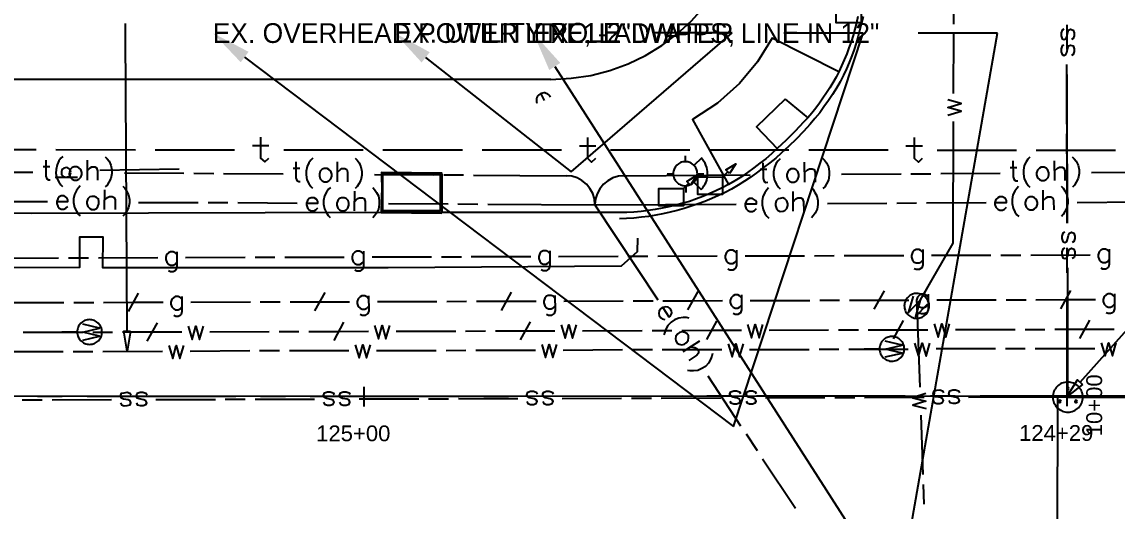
# Model space of a CAD drawing. Header units: feet. Extents: x 0 to 650, y -1 to 437.
# Drawn here: x 227.5 to 337.9, y 303 to 352.3 of the extents above; entities that cross this region are included whole.
import ezdxf
from ezdxf import colors
from ezdxf.entities.mleader import LeaderData, LeaderLine
from ezdxf.math import Vec2, Vec3

# ---------------------------------------------------------------- set-up
doc = ezdxf.new("R2010")
doc.units = ezdxf.units.FT
for name, color, linetype in [('AGUA', 5, 'CONTINUOUS'), ('AGUA_ABANDONADO', 8, 'CONTINUOUS'), ('ALCANTARILLADO', 3, 'CONTINUOUS'), ('ANOTACION', 8, 'CONTINUOUS'), ('DIGITALIZADO', 7, 'CONTINUOUS'), ('EJE_VIA', 7, 'CONTINUOUS'), ('ELECTRICO', 1, 'CONTINUOUS'), ('ELECTRICO_AEREO', 1, 'CONTINUOUS'), ('ELECTRICO_AEREO_ABANDONADO', 8, 'CONTINUOUS'), ('ESTRUCTURAS', 7, 'CONTINUOUS'), ('GAS', 2, 'CONTINUOUS'), ('GAS_ABANDONADO', 8, 'CONTINUOUS'), ('METRO_RW', 140, 'CONTINUOUS'), ('TELECOM', 30, 'CONTINUOUS'), ('TELECOM_AEREO', 30, 'CONTINUOUS'), ('TOPO', 8, 'CONTINUOUS')]:
    doc.layers.add(name, color=color, linetype=linetype)
doc.styles.add('CAD_TEXT', font='Arial')

msp = doc.modelspace()

# ---------------------------------------------------------------- linework, layer by layer
at = {"layer": 'AGUA'}
for p, q in [((321.43, 352.1), (321.43, 354.1)), ((321.4, 345.1), (321.43, 351.1)), ((321.37, 330), (321.4, 342.3)), ((235.63, 319.1), (241.63, 319.13)), ((244.43, 319.13), (250.43, 319.17)), ((251.43, 319.17), (253.43, 319.17)), ((254.43, 319.17), (260.43, 319.17)), ((263.23, 319.2), (269.23, 319.2)), ((270.23, 319.2), (272.23, 319.23)), ((273.23, 319.23), (279.23, 319.23)), ((282.03, 319.23), (288.03, 319.27)), ((289.03, 319.27), (291.03, 319.27)), ((292.03, 319.27), (298.03, 319.3)), ((300.83, 319.3), (306.83, 319.3)), ((307.83, 319.33), (309.83, 319.33)), ((310.83, 319.33), (316.83, 319.33)), ((313.93, 319.33), (312.37, 319.33)), ((326.63, 319.37), (328.63, 319.37)), ((329.63, 319.37), (335.63, 319.4)), ((225.63, 319.1), (231.63, 319.1)), ((232.63, 319.1), (234.63, 319.1))]:
    msp.add_line(p, q, dxfattribs=at)
for points in [[(242.27, 319.7), (242.67, 318.37), (243.03, 319.7), (243.4, 318.37), (243.8, 319.7)], [(261.07, 319.77), (261.47, 318.43), (261.83, 319.77), (262.2, 318.43), (262.6, 319.77)], [(279.87, 319.8), (280.27, 318.47), (280.63, 319.8), (281, 318.47), (281.4, 319.8)], [(298.67, 319.87), (299.07, 318.53), (299.43, 319.87), (299.83, 318.53), (300.2, 319.87)]]:
    msp.add_lwpolyline(points, dxfattribs=at)
at = {"layer": 'AGUA_ABANDONADO'}
for p, q in [((317.7, 323.67), (321.37, 330)), ((318.33, 324.73), (319.1, 326.1)), ((317.7, 323.67), (318, 315.47)), ((241.1, 321.97), (240.07, 320.13)), ((259.9, 322.03), (258.9, 320.2)), ((278.7, 322.07), (277.7, 320.27)), ((297.5, 322.13), (296.5, 320.3)), ((316.3, 322.2), (315.3, 320.37)), ((331.6, 321.33), (334.6, 321.33)), ((335.1, 322.23), (334.1, 320.4)), ((334.6, 321.33), (337.6, 321.33)), ((227.6, 321.03), (233.6, 321.03)), ((233.07, 321.03), (231.5, 321.03)), ((234.6, 321.03), (236.6, 321.03)), ((237.6, 321.07), (240.6, 321.07)), ((240.6, 321.07), (243.6, 321.07)), ((246.4, 321.07), (252.4, 321.1)), ((253.4, 321.1), (255.4, 321.1)), ((256.4, 321.1), (259.4, 321.1)), ((259.4, 321.1), (262.4, 321.13)), ((265.2, 321.13), (271.2, 321.13)), ((272.2, 321.13), (274.2, 321.17)), ((275.2, 321.17), (278.2, 321.17)), ((278.2, 321.17), (281.2, 321.17)), ((284, 321.17), (290, 321.2)), ((291, 321.2), (293, 321.2)), ((294, 321.2), (297, 321.23)), ((297, 321.23), (300, 321.23)), ((302.8, 321.23), (308.8, 321.27)), ((309.8, 321.27), (311.8, 321.27)), ((312.8, 321.27), (315.8, 321.27)), ((315.8, 321.27), (318.8, 321.27)), ((321.6, 321.3), (327.6, 321.3)), ((328.6, 321.3), (330.6, 321.3)), ((319.63, 319.37), (325.63, 319.37)), ((318.1, 312.67), (318.3, 306.67)), ((318.33, 305.67), (318.4, 303.67))]:
    msp.add_line(p, q, dxfattribs=at)
for points in [[(320.83, 342.93), (322.17, 343.33), (320.83, 343.7), (322.17, 344.1), (320.83, 344.47)], [(318.77, 323.06), (318.83, 323.17), (318.87, 323.29), (318.9, 323.41), (318.92, 323.53), (318.93, 323.65), (318.93, 323.77), (318.92, 323.89), (318.89, 324.01), (318.85, 324.12), (318.81, 324.23), (318.75, 324.34), (318.68, 324.44), (318.51, 324.62), (318.31, 324.77), (318.19, 324.83), (318.08, 324.87), (317.96, 324.9), (317.84, 324.92), (317.71, 324.93), (317.59, 324.93), (317.47, 324.92), (317.36, 324.89), (317.24, 324.85), (317.13, 324.81), (317.03, 324.75), (316.93, 324.68), (316.75, 324.51), (316.6, 324.31), (316.54, 324.19), (316.5, 324.08), (316.46, 323.96), (316.44, 323.84), (316.43, 323.71), (316.44, 323.59), (316.45, 323.47), (316.48, 323.36), (316.51, 323.24), (316.56, 323.13), (316.62, 323.03), (316.69, 322.93), (316.85, 322.75), (317.06, 322.6), (317.17, 322.54), (317.29, 322.5), (317.41, 322.46), (317.53, 322.44), (317.65, 322.43), (317.77, 322.44), (317.89, 322.45), (318.01, 322.48), (318.12, 322.51), (318.23, 322.56), (318.34, 322.62), (318.44, 322.69), (318.62, 322.85), (318.77, 323.06)], [(317.33, 324.67), (316.83, 323), (318.03, 324.27), (317.57, 322.6), (318.77, 323.87)], [(234.28, 322.3), (234.15, 322.29), (234.03, 322.27), (233.91, 322.24), (233.79, 322.2), (233.68, 322.15), (233.58, 322.08), (233.4, 321.93), (233.24, 321.75), (233.18, 321.64), (233.13, 321.53), (233.09, 321.42), (233.06, 321.3), (233.04, 321.17), (233.03, 321.05), (233.04, 320.92), (233.06, 320.79), (233.09, 320.67), (233.13, 320.56), (233.19, 320.45), (233.25, 320.35), (233.4, 320.16), (233.59, 320.01), (233.69, 319.95), (233.8, 319.9), (233.92, 319.86), (234.03, 319.82), (234.16, 319.81), (234.29, 319.8), (234.41, 319.81), (234.54, 319.83), (234.66, 319.86), (234.77, 319.9), (234.88, 319.95), (234.99, 320.02), (235.17, 320.17), (235.32, 320.35), (235.38, 320.46), (235.44, 320.57), (235.48, 320.68), (235.51, 320.8), (235.53, 320.93), (235.53, 321.05), (235.53, 321.18), (235.51, 321.31), (235.48, 321.43), (235.43, 321.54), (235.38, 321.65), (235.32, 321.75), (235.16, 321.94), (234.98, 322.09), (234.88, 322.15), (234.77, 322.2), (234.65, 322.24), (234.53, 322.28), (234.41, 322.29), (234.28, 322.3)], [(233.6, 320.23), (235.3, 320.63), (233.6, 321.03), (235.3, 321.43), (233.6, 321.83)], [(244.23, 321.63), (244.63, 320.3), (245, 321.63), (245.37, 320.3), (245.77, 321.63)], [(263.03, 321.7), (263.43, 320.37), (263.8, 321.7), (264.17, 320.37), (264.57, 321.7)], [(281.83, 321.77), (282.23, 320.43), (282.6, 321.77), (282.97, 320.43), (283.37, 321.77)], [(300.63, 321.8), (301.03, 320.47), (301.4, 321.8), (301.8, 320.47), (302.17, 321.8)], [(319.43, 321.87), (319.83, 320.53), (320.2, 321.87), (320.6, 320.53), (320.97, 321.87)], [(315.18, 320.6), (315.05, 320.59), (314.93, 320.57), (314.81, 320.54), (314.69, 320.5), (314.58, 320.45), (314.48, 320.38), (314.3, 320.23), (314.14, 320.05), (314.08, 319.94), (314.03, 319.83), (313.99, 319.72), (313.96, 319.6), (313.94, 319.47), (313.93, 319.35), (313.94, 319.22), (313.96, 319.09), (313.99, 318.97), (314.03, 318.86), (314.09, 318.75), (314.15, 318.65), (314.3, 318.46), (314.49, 318.31), (314.59, 318.25), (314.7, 318.2), (314.82, 318.16), (314.93, 318.12), (315.06, 318.11), (315.19, 318.1), (315.31, 318.11), (315.44, 318.13), (315.56, 318.16), (315.67, 318.2), (315.78, 318.25), (315.89, 318.32), (316.07, 318.47), (316.22, 318.65), (316.28, 318.76), (316.34, 318.87), (316.38, 318.98), (316.41, 319.1), (316.43, 319.23), (316.43, 319.35), (316.43, 319.48), (316.41, 319.61), (316.38, 319.73), (316.33, 319.84), (316.28, 319.95), (316.22, 320.05), (316.06, 320.24), (315.88, 320.39), (315.78, 320.45), (315.67, 320.5), (315.55, 320.54), (315.43, 320.58), (315.31, 320.59), (315.18, 320.6)], [(314.5, 318.53), (316.2, 318.93), (314.5, 319.33), (316.2, 319.73), (314.5, 320.13)], [(317.47, 319.93), (317.87, 318.6), (318.23, 319.93), (318.63, 318.6), (319, 319.93)], [(336.27, 319.97), (336.67, 318.63), (337.03, 319.97), (337.43, 318.63), (337.8, 319.97)], [(318.6, 314.83), (317.27, 314.4), (318.6, 314.07), (317.3, 313.67), (318.63, 313.33)]]:
    msp.add_lwpolyline(points, dxfattribs=at)
at = {"layer": 'ALCANTARILLADO'}
for p, q in [((332.83, 342.03), (332.8, 348.03)), ((332.83, 339.03), (332.83, 341.03)), ((332.87, 332.03), (332.87, 338.03)), ((332.93, 314.47), (332.9, 327.53)), ((229.5, 314.17), (227.5, 314.17)), ((236.5, 314.2), (230.5, 314.17)), ((246.97, 314.2), (240.97, 314.2)), ((249.97, 314.23), (247.97, 314.23)), ((256.97, 314.23), (250.97, 314.23)), ((267.47, 314.27), (261.47, 314.27)), ((270.47, 314.27), (268.47, 314.27)), ((277.47, 314.3), (271.47, 314.3)), ((287.93, 314.33), (281.93, 314.3)), ((290.93, 314.33), (288.93, 314.33)), ((297.93, 314.37), (291.93, 314.33)), ((308.43, 314.4), (302.43, 314.37)), ((311.43, 314.4), (309.43, 314.4)), ((318.43, 314.43), (312.43, 314.4)), ((332.93, 314.47), (322.9, 314.43)), ((332.93, 314.47), (340.63, 314.47))]:
    msp.add_line(p, q, dxfattribs=at)
for points in [[(332.5, 351.6), (332.33, 351.5), (332.23, 351.23), (332.23, 350.93), (332.33, 350.63), (332.5, 350.57), (332.7, 350.63), (332.8, 350.83), (332.9, 351.3), (333, 351.5), (333.17, 351.6), (333.47, 351.5), (333.57, 351.23), (333.57, 350.93), (333.47, 350.67), (333.27, 350.57)], [(332.53, 349.97), (332.33, 349.9), (332.23, 349.6), (332.23, 349.3), (332.33, 349.03), (332.53, 348.93), (332.7, 349.03), (332.8, 349.23), (332.9, 349.7), (333, 349.9), (333.2, 349.97), (333.47, 349.9), (333.57, 349.6), (333.57, 349.33), (333.47, 349.03), (333.3, 348.93)], [(332.6, 331.13), (332.4, 331.03), (332.3, 330.73), (332.3, 330.47), (332.4, 330.17), (332.6, 330.07), (332.8, 330.17), (332.87, 330.37), (332.97, 330.83), (333.07, 331.03), (333.27, 331.13), (333.53, 331.03), (333.63, 330.73), (333.63, 330.47), (333.53, 330.17), (333.37, 330.07)], [(332.6, 329.5), (332.4, 329.4), (332.3, 329.13), (332.3, 328.83), (332.4, 328.53), (332.6, 328.47), (332.8, 328.53), (332.9, 328.73), (332.97, 329.2), (333.07, 329.4), (333.27, 329.5), (333.53, 329.4), (333.63, 329.13), (333.63, 328.83), (333.57, 328.57), (333.37, 328.47)], [(334.43, 314.49), (334.43, 314.64), (334.4, 314.79), (334.36, 314.94), (334.31, 315.08), (334.25, 315.21), (334.17, 315.33), (334.08, 315.45), (333.99, 315.56), (333.88, 315.66), (333.76, 315.74), (333.64, 315.82), (333.5, 315.88), (333.36, 315.93), (333.22, 315.97), (333.07, 315.99), (332.91, 316), (332.76, 315.99), (332.61, 315.97), (332.46, 315.93), (332.32, 315.88), (332.19, 315.81), (332.07, 315.74), (331.95, 315.65), (331.84, 315.55), (331.74, 315.44), (331.66, 315.33), (331.58, 315.2), (331.52, 315.07), (331.47, 314.93), (331.43, 314.78), (331.41, 314.63), (331.4, 314.48), (331.41, 314.32), (331.43, 314.17), (331.47, 314.03), (331.52, 313.89), (331.59, 313.76), (331.66, 313.63), (331.75, 313.52), (331.85, 313.41), (331.96, 313.31), (332.07, 313.22), (332.2, 313.15), (332.33, 313.08), (332.47, 313.03), (332.62, 313), (332.77, 312.97), (332.92, 312.97), (333.08, 312.97), (333.23, 313), (333.37, 313.04), (333.51, 313.09), (333.64, 313.15), (333.77, 313.23), (333.88, 313.32), (333.99, 313.41), (334.09, 313.52), (334.18, 313.64), (334.25, 313.76), (334.32, 313.9), (334.37, 314.04), (334.4, 314.18), (334.43, 314.33), (334.43, 314.49)], [(237.4, 313.9), (237.5, 313.7), (237.77, 313.6), (238.07, 313.63), (238.37, 313.7), (238.43, 313.9), (238.37, 314.1), (238.17, 314.2), (237.7, 314.27), (237.5, 314.37), (237.4, 314.57), (237.5, 314.87), (237.77, 314.93), (238.07, 314.97), (238.33, 314.87), (238.43, 314.67)], [(239.03, 313.9), (239.1, 313.7), (239.4, 313.63), (239.7, 313.63), (239.97, 313.73), (240.07, 313.9), (239.97, 314.1), (239.77, 314.2), (239.3, 314.3), (239.1, 314.37), (239.03, 314.57), (239.1, 314.87), (239.4, 314.97), (239.67, 314.97), (239.97, 314.87), (240.07, 314.67)], [(257.87, 313.97), (257.97, 313.77), (258.27, 313.67), (258.53, 313.67), (258.83, 313.77), (258.93, 313.97), (258.83, 314.17), (258.63, 314.23), (258.17, 314.33), (257.97, 314.43), (257.87, 314.63), (257.97, 314.9), (258.27, 315), (258.53, 315), (258.83, 314.9), (258.93, 314.73)], [(259.5, 313.97), (259.6, 313.77), (259.87, 313.67), (260.17, 313.67), (260.47, 313.77), (260.53, 313.97), (260.47, 314.17), (260.27, 314.27), (259.8, 314.33), (259.6, 314.43), (259.5, 314.63), (259.6, 314.9), (259.87, 315), (260.17, 315), (260.47, 314.93), (260.53, 314.73)], [(278.37, 314.03), (278.47, 313.83), (278.73, 313.73), (279.03, 313.73), (279.3, 313.83), (279.4, 314.03), (279.3, 314.2), (279.13, 314.3), (278.63, 314.4), (278.47, 314.5), (278.37, 314.7), (278.47, 314.97), (278.73, 315.07), (279.03, 315.07), (279.3, 314.97), (279.4, 314.77)], [(279.97, 314.03), (280.07, 313.83), (280.37, 313.73), (280.63, 313.73), (280.93, 313.83), (281.03, 314.03), (280.93, 314.2), (280.73, 314.3), (280.27, 314.4), (280.07, 314.5), (279.97, 314.7), (279.97, 314.8), (280.07, 314.97), (280.37, 315.07), (280.63, 315.07), (280.93, 314.97), (281.03, 314.8)], [(298.83, 314.07), (298.93, 313.9), (299.23, 313.8), (299.5, 313.8), (299.8, 313.9), (299.9, 314.07), (299.8, 314.27), (299.6, 314.37), (299.13, 314.47), (298.93, 314.57), (298.83, 314.73), (298.83, 314.83), (298.93, 315.03), (299.23, 315.13), (299.5, 315.13), (299.8, 315.03), (299.9, 314.83)], [(300.47, 314.07), (300.57, 313.9), (300.83, 313.8), (301.13, 313.8), (301.4, 313.9), (301.5, 314.07), (301.4, 314.27), (301.23, 314.37), (300.73, 314.47), (300.57, 314.57), (300.47, 314.73), (300.47, 314.83), (300.57, 315.03), (300.83, 315.13), (301.13, 315.13), (301.4, 315.03), (301.5, 314.83)], [(319.33, 314.13), (319.43, 313.93), (319.7, 313.83), (320, 313.83), (320.27, 313.93), (320.37, 314.13), (320.27, 314.33), (320.1, 314.43), (319.6, 314.5), (319.43, 314.6), (319.33, 314.8), (319.43, 315.1), (319.7, 315.17), (320, 315.2), (320.27, 315.1), (320.37, 314.9)], [(320.93, 314.13), (321.03, 313.93), (321.33, 313.87), (321.6, 313.87), (321.9, 313.97), (322, 314.13), (321.9, 314.33), (321.7, 314.43), (321.23, 314.53), (321.03, 314.6), (320.93, 314.8), (321.03, 315.1), (321.33, 315.2), (321.6, 315.2), (321.9, 315.1), (322, 314.9)], [(333.03, 315.35), (332.97, 315.45), (332.87, 315.46), (332.8, 315.35), (332.86, 315.25), (332.96, 315.24), (333.03, 315.35)], [(332.23, 314.05), (332.17, 314.15), (332.07, 314.16), (332, 314.05), (332.06, 313.95), (332.16, 313.94), (332.23, 314.05)], [(333.87, 314.05), (333.81, 314.15), (333.7, 314.16), (333.63, 314.05), (333.69, 313.95), (333.8, 313.94), (333.87, 314.05)]]:
    msp.add_lwpolyline(points, dxfattribs=at)
at = {"layer": 'DIGITALIZADO'}
for points in [[(334.17, 316), (369.43, 355.53), (370.43, 355.53)], [(238.07, 321.13), (237.9, 351.17), (237.9, 352.17)], [(238.4, 321.13), (238.07, 319.13), (237.73, 321.13), (238.4, 321.13)], [(334.4, 315.77), (332.83, 314.5), (333.9, 316.23), (334.4, 315.77)]]:
    msp.add_lwpolyline(points, dxfattribs=at)
at = {"layer": 'EJE_VIA'}
for p, q in [((332.8, 352.03), (332.8, 349.53)), ((332.8, 347.03), (332.8, 332.03)), ((230.83, 336.67), (233.07, 336.67)), ((332.8, 329.53), (332.8, 327.03)), ((332.8, 324.53), (332.8, 314.57)), ((261.93, 315.53), (261.93, 313.53)), ((332.8, 315.57), (332.8, 313.57)), ((332.8, 315.57), (332.8, 313.57)), ((332.8, 314.57), (131.87, 314.5)), ((231.53, 314.53), (229.03, 314.53)), ((249.03, 314.53), (234.03, 314.53)), ((254.03, 314.53), (251.53, 314.53)), ((271.53, 314.53), (256.53, 314.53)), ((276.53, 314.53), (274.03, 314.53)), ((294.03, 314.57), (279.03, 314.53)), ((299.03, 314.57), (296.53, 314.57)), ((316.53, 314.57), (301.53, 314.57)), ((321.57, 314.57), (319.07, 314.57)), ((332.8, 314.57), (324.07, 314.57)), ((331.8, 314.57), (333.8, 314.57)), ((331.87, 314.57), (331.83, 296.57)), ((531.47, 314.67), (332.8, 314.57)), ((345.33, 314.57), (332.8, 314.57))]:
    msp.add_line(p, q, dxfattribs=at)
for points in [[(232.4, 337.15), (232.38, 337.3), (232.32, 337.42), (232.22, 337.52), (232.1, 337.6), (231.96, 337.63), (231.82, 337.62), (231.69, 337.57), (231.57, 337.49), (231.49, 337.38), (231.44, 337.25), (231.44, 337.1), (231.47, 336.96), (231.54, 336.84), (231.65, 336.75), (231.77, 336.69), (231.92, 336.67), (232.06, 336.69), (232.19, 336.75), (232.29, 336.84), (232.36, 336.96), (232.4, 337.1)], [(331.9, 314.58), (331.8, 314.58), (331.9, 314.58)], [(332.8, 314.57), (333.87, 314.57), (331.87, 314.57)], [(332.8, 314.57), (333.93, 314.57), (331.93, 314.57)], [(332.83, 314.58), (332.73, 314.58), (332.83, 314.58)], [(332.83, 314.58), (332.73, 314.58), (332.83, 314.58)], [(332.83, 314.58), (332.73, 314.58), (332.83, 314.58)]]:
    msp.add_lwpolyline(points, dxfattribs=at)
at = {"layer": 'ELECTRICO'}
msp.add_line((279.8, 345.07), (280.13, 344.4), dxfattribs=at)
msp.add_lwpolyline([(280.76, 344.74), (280.68, 344.87), (280.58, 344.97), (280.47, 345.06), (280.33, 345.12), (280.19, 345.16), (280.09, 345.17), (279.94, 345.15), (279.8, 345.11), (279.67, 345.04), (279.56, 344.95), (279.46, 344.83), (279.39, 344.7), (279.35, 344.56), (279.33, 344.41), (279.35, 344.27), (279.39, 344.13)], dxfattribs=at)
at = {"layer": 'ELECTRICO_AEREO'}
for p, q in [((235.8, 333.4), (235.83, 335.4)), ((261, 333.27), (261.03, 335.27)), ((305.23, 333.23), (305.23, 335.23)), ((330.43, 333.37), (330.43, 335.37)), ((224.03, 334.23), (230.03, 334.2)), ((239.23, 334.13), (245.23, 334.1)), ((246.23, 334.1), (248.23, 334.1)), ((249.23, 334.1), (255.23, 334.03)), ((264.43, 334), (270.43, 333.97)), ((271.43, 333.97), (273.43, 333.93)), ((308.67, 334), (314.67, 334.03)), ((315.67, 334.03), (317.67, 334.07)), ((318.67, 334.07), (324.67, 334.1)), ((333.87, 334.13), (339.87, 334.17))]:
    msp.add_line(p, q, dxfattribs=at)
for points in [[(233.33, 335.8), (233.17, 335.6), (232.97, 335.33), (232.77, 334.93), (232.67, 334.47), (232.67, 334.1), (232.77, 333.6), (232.97, 333.23), (233.13, 332.93), (233.33, 332.77)], [(237.63, 335.77), (237.83, 335.57), (238, 335.3), (238.2, 334.9), (238.3, 334.43), (238.3, 334.07), (238.2, 333.57), (238, 333.2), (237.8, 332.9), (237.63, 332.73)], [(327.93, 335.73), (327.77, 335.53), (327.57, 335.27), (327.37, 334.87), (327.3, 334.4), (327.3, 334), (327.4, 333.53), (327.57, 333.17), (327.77, 332.87), (327.97, 332.7)], [(332.23, 335.77), (332.43, 335.57), (332.63, 335.3), (332.8, 334.9), (332.9, 334.43), (332.9, 334.03), (332.83, 333.57), (332.63, 333.2), (332.43, 332.9), (332.27, 332.7)], [(230.97, 334.2), (232.1, 334.2), (232.1, 334.37), (232, 334.57), (231.73, 334.77), (231.43, 334.77), (231.23, 334.67), (231.07, 334.47), (230.97, 334.2), (230.97, 334), (231.07, 333.73), (231.23, 333.53), (231.43, 333.43), (231.7, 333.43), (231.9, 333.53), (232.1, 333.7)], [(234.5, 334.73), (234.3, 334.67), (234.1, 334.47), (234, 334.17), (234, 334), (234.1, 333.7), (234.3, 333.5), (234.47, 333.4), (234.77, 333.4), (234.97, 333.5), (235.13, 333.7), (235.23, 333.97), (235.23, 334.17), (235.17, 334.47), (234.97, 334.63), (234.77, 334.73), (234.5, 334.73)], [(235.83, 334.37), (236.1, 334.63), (236.3, 334.73), (236.57, 334.73), (236.77, 334.63), (236.87, 334.37), (236.87, 333.4)], [(256.17, 334.03), (257.3, 334.03), (257.3, 334.23), (257.2, 334.43), (256.93, 334.6), (256.63, 334.6), (256.43, 334.53), (256.27, 334.33), (256.17, 334.03), (256.17, 333.87), (256.27, 333.57), (256.43, 333.37), (256.63, 333.27), (256.93, 333.27), (257.1, 333.37), (257.3, 333.57)], [(258.57, 335.63), (258.37, 335.47), (258.17, 335.17), (257.97, 334.8), (257.87, 334.33), (257.87, 333.93), (257.97, 333.47), (258.17, 333.07), (258.33, 332.8), (258.53, 332.6)], [(259.7, 334.6), (259.5, 334.5), (259.3, 334.3), (259.2, 334.03), (259.2, 333.83), (259.3, 333.53), (259.5, 333.37), (259.67, 333.27), (259.97, 333.27), (260.17, 333.37), (260.33, 333.53), (260.43, 333.83), (260.43, 334.03), (260.37, 334.3), (260.17, 334.5), (259.97, 334.6), (259.7, 334.6)], [(261.03, 334.2), (261.3, 334.5), (261.5, 334.6), (261.8, 334.57), (261.97, 334.5), (262.07, 334.2), (262.07, 333.23)], [(262.83, 335.63), (263.03, 335.43), (263.2, 335.13), (263.4, 334.77), (263.5, 334.3), (263.5, 333.9), (263.4, 333.43), (263.2, 333.03), (263, 332.77), (262.83, 332.57)], [(302.73, 335.6), (302.57, 335.4), (302.37, 335.1), (302.17, 334.73), (302.1, 334.27), (302.1, 333.87), (302.2, 333.4), (302.37, 333), (302.57, 332.73), (302.77, 332.53)], [(307.03, 335.6), (307.23, 335.43), (307.4, 335.13), (307.6, 334.77), (307.7, 334.3), (307.7, 333.9), (307.63, 333.43), (307.43, 333.03), (307.23, 332.77), (307.07, 332.57)], [(325.57, 334.1), (326.73, 334.1), (326.73, 334.3), (326.63, 334.5), (326.33, 334.67), (326.03, 334.67), (325.87, 334.57), (325.67, 334.4), (325.57, 334.1), (325.57, 333.9), (325.67, 333.63), (325.87, 333.43), (326.07, 333.33), (326.33, 333.33), (326.53, 333.43), (326.73, 333.63)], [(329.1, 334.7), (328.9, 334.6), (328.73, 334.4), (328.63, 334.13), (328.63, 333.93), (328.73, 333.63), (328.9, 333.47), (329.1, 333.37), (329.4, 333.37), (329.57, 333.47), (329.77, 333.63), (329.87, 333.93), (329.87, 334.13), (329.77, 334.4), (329.57, 334.6), (329.37, 334.7), (329.1, 334.7)], [(330.43, 334.33), (330.73, 334.6), (330.9, 334.7), (331.2, 334.7), (331.4, 334.6), (331.47, 334.33), (331.5, 333.37)], [(300.37, 333.97), (301.53, 333.97), (301.53, 334.17), (301.43, 334.33), (301.13, 334.53), (300.83, 334.53), (300.67, 334.43), (300.47, 334.23), (300.37, 333.97), (300.37, 333.77), (300.47, 333.47), (300.67, 333.3), (300.87, 333.2), (301.13, 333.2), (301.33, 333.3), (301.53, 333.5)], [(303.9, 334.53), (303.7, 334.47), (303.5, 334.27), (303.43, 333.97), (303.43, 333.8), (303.53, 333.5), (303.7, 333.3), (303.9, 333.2), (304.2, 333.23), (304.37, 333.3), (304.57, 333.5), (304.67, 333.8), (304.67, 333.97), (304.57, 334.27), (304.37, 334.47), (304.17, 334.57), (303.9, 334.53)], [(305.23, 334.17), (305.5, 334.47), (305.7, 334.57), (306, 334.57), (306.17, 334.47), (306.27, 334.17), (306.3, 333.23)]]:
    msp.add_lwpolyline(points, dxfattribs=at)
at = {"layer": 'ELECTRICO_AEREO_ABANDONADO'}
for p, q in [((274.43, 333.93), (285.23, 333.87)), ((285.23, 333.87), (299.47, 333.93)), ((285.23, 333.87), (291.57, 324.3)), ((294.13, 319.07), (295.8, 320.17)), ((296.63, 316.63), (299.93, 311.6)), ((300.5, 310.77), (301.6, 309.1)), ((302.13, 308.27), (305.47, 303.27))]:
    msp.add_line(p, q, dxfattribs=at)
for points in [[(292.07, 323.53), (292.7, 322.57), (292.87, 322.67), (292.97, 322.87), (293, 323), (292.97, 323.2), (292.83, 323.43), (292.63, 323.57), (292.37, 323.6), (292.07, 323.53), (291.93, 323.43), (291.73, 323.2), (291.67, 322.93), (291.7, 322.7), (291.87, 322.47), (292.03, 322.37), (292.3, 322.3)], [(294.73, 322.43), (294.47, 322.5), (294.13, 322.5), (293.7, 322.43), (293.27, 322.27), (292.93, 322.03), (292.6, 321.7), (292.4, 321.33), (292.27, 321.03), (292.2, 320.77)], [(294.5, 320.9), (294.3, 321), (294.03, 321.07), (293.77, 321), (293.6, 320.87), (293.4, 320.63), (293.37, 320.37), (293.4, 320.17), (293.53, 319.93), (293.73, 319.83), (294, 319.77), (294.27, 319.83), (294.43, 319.97), (294.63, 320.2), (294.67, 320.47), (294.67, 320.67), (294.5, 320.9)], [(294.9, 319.57), (295.3, 319.5), (295.5, 319.4), (295.67, 319.17), (295.67, 318.93), (295.5, 318.7), (294.7, 318.17)], [(297.1, 318.87), (297.03, 318.6), (296.9, 318.27), (296.7, 317.9), (296.37, 317.57), (296.03, 317.37), (295.6, 317.17), (295.17, 317.13), (294.83, 317.13), (294.57, 317.17)]]:
    msp.add_lwpolyline(points, dxfattribs=at)
at = {"layer": 'ESTRUCTURAS'}
for p, q in [((294.37, 338.2), (294.37, 338.83)), ((294.37, 338.2), (294.37, 338.83)), ((295.97, 338.6), (295.23, 337.87)), ((243.33, 337.47), (235.33, 337.33)), ((263.77, 337.1), (263.7, 333.1)), ((269.83, 336.97), (263.77, 337.1)), ((269.8, 333.03), (269.83, 336.97)), ((293.17, 337), (292.53, 336.97)), ((293.17, 337), (292.53, 336.97)), ((295.6, 337), (296.23, 337)), ((295.6, 337), (296.23, 337)), ((294.4, 335.77), (294.4, 335.13)), ((294.4, 335.77), (294.4, 335.13)), ((295.97, 335.4), (295.23, 336.13)), ((263.7, 333.1), (269.8, 333.03))]:
    msp.add_line(p, q, dxfattribs=at)
for points in [[(312.57, 354.5), (312.07, 354), (312.07, 352.23), (309.57, 352.23), (309.57, 353.97), (312.07, 354)], [(295.57, 337.02), (295.56, 337.14), (295.54, 337.27), (295.51, 337.38), (295.47, 337.49), (295.42, 337.6), (295.36, 337.7), (295.21, 337.88), (295.03, 338.03), (294.93, 338.09), (294.82, 338.14), (294.71, 338.18), (294.59, 338.21), (294.47, 338.23), (294.35, 338.23), (294.22, 338.23), (294.1, 338.21), (293.98, 338.18), (293.87, 338.14), (293.77, 338.08), (293.67, 338.02), (293.49, 337.87), (293.34, 337.69), (293.28, 337.59), (293.23, 337.49), (293.19, 337.38), (293.16, 337.26), (293.14, 337.14), (293.13, 337.01), (293.14, 336.89), (293.16, 336.77), (293.19, 336.65), (293.23, 336.54), (293.28, 336.43), (293.34, 336.33), (293.49, 336.15), (293.67, 336.01), (293.77, 335.95), (293.88, 335.89), (293.99, 335.85), (294.11, 335.82), (294.23, 335.81), (294.35, 335.8), (294.48, 335.81), (294.6, 335.83), (294.72, 335.86), (294.83, 335.9), (294.93, 335.95), (295.03, 336.01), (295.21, 336.16), (295.36, 336.34), (295.42, 336.44), (295.47, 336.55), (295.51, 336.66), (295.54, 336.77), (295.56, 336.9), (295.57, 337.02)], [(295.57, 337.02), (295.56, 337.14), (295.54, 337.27), (295.51, 337.38), (295.47, 337.49), (295.42, 337.6), (295.36, 337.7), (295.21, 337.88), (295.03, 338.03), (294.93, 338.09), (294.82, 338.14), (294.71, 338.18), (294.59, 338.21), (294.47, 338.23), (294.35, 338.23), (294.22, 338.23), (294.1, 338.21), (293.98, 338.18), (293.87, 338.14), (293.77, 338.08), (293.67, 338.02), (293.49, 337.87), (293.34, 337.69), (293.28, 337.59), (293.23, 337.49), (293.19, 337.38), (293.16, 337.26), (293.14, 337.14), (293.13, 337.01), (293.14, 336.89), (293.16, 336.77), (293.19, 336.65), (293.23, 336.54), (293.28, 336.43), (293.34, 336.33), (293.49, 336.15), (293.67, 336.01), (293.77, 335.95), (293.88, 335.89), (293.99, 335.85), (294.11, 335.82), (294.23, 335.81), (294.35, 335.8), (294.48, 335.81), (294.6, 335.83), (294.72, 335.86), (294.83, 335.9), (294.93, 335.95), (295.03, 336.01), (295.21, 336.16), (295.36, 336.34), (295.42, 336.44), (295.47, 336.55), (295.51, 336.66), (295.54, 336.77), (295.56, 336.9), (295.57, 337.02)], [(295.95, 335.43), (296.1, 335.6), (296.23, 335.78), (296.35, 335.98), (296.44, 336.18), (296.51, 336.38), (296.56, 336.59), (296.59, 336.81), (296.6, 337.02), (296.59, 337.24), (296.56, 337.45), (296.51, 337.66), (296.43, 337.87), (296.34, 338.07), (296.23, 338.26), (296.09, 338.44), (295.94, 338.61)], [(298.8, 337.03), (298.43, 337.4), (299.43, 338.03), (298.8, 337.03)], [(294.87, 335.87), (294.5, 336.23), (295.5, 336.87), (294.87, 335.87)], [(298.63, 337.2), (298.1, 336.7), (298.1, 334.93), (295.6, 334.93), (295.6, 336.67), (298.1, 336.7)], [(294.7, 336.07), (294.17, 335.53), (294.17, 333.77), (291.67, 333.77), (291.67, 335.53), (294.17, 335.53)]]:
    msp.add_lwpolyline(points, dxfattribs=at)
at = {"layer": 'GAS'}
for p, q in [((225.17, 328.5), (231.17, 328.53)), ((232.17, 328.53), (234.17, 328.53)), ((235.17, 328.53), (241.17, 328.57)), ((243.97, 328.57), (249.97, 328.6)), ((250.97, 328.6), (252.97, 328.6)), ((253.97, 328.6), (259.97, 328.6)), ((262.77, 328.63), (268.77, 328.63)), ((269.77, 328.63), (271.77, 328.63)), ((272.77, 328.67), (278.77, 328.67)), ((281.57, 328.67), (287.57, 328.7)), ((288.57, 328.7), (290.57, 328.7)), ((291.57, 328.7), (297.57, 328.73)), ((300.37, 328.73), (306.37, 328.73)), ((307.37, 328.73), (309.37, 328.77)), ((310.37, 328.77), (316.37, 328.77)), ((319.17, 328.8), (325.17, 328.8)), ((326.17, 328.8), (328.17, 328.8)), ((329.17, 328.8), (335.17, 328.83)), ((225.7, 324.03), (231.7, 324.03))]:
    msp.add_line(p, q, dxfattribs=at)
for points in [[(243.1, 328.87), (242.9, 329.03), (242.7, 329.13), (242.43, 329.13), (242.23, 329.03), (242.03, 328.87), (241.97, 328.57), (241.97, 328.37), (242.07, 328.1), (242.23, 327.9), (242.43, 327.8), (242.73, 327.8), (242.9, 327.9), (243.1, 328.1)], [(243.1, 329.13), (243.1, 327.63), (243, 327.33), (242.9, 327.23), (242.73, 327.13), (242.43, 327.13), (242.23, 327.23)], [(261.9, 328.9), (261.7, 329.1), (261.5, 329.2), (261.23, 329.2), (261.03, 329.1), (260.83, 328.9), (260.77, 328.63), (260.77, 328.43), (260.87, 328.13), (261.03, 327.97), (261.23, 327.87), (261.53, 327.87), (261.7, 327.97), (261.9, 328.13)], [(261.9, 329.2), (261.9, 327.67), (261.8, 327.4), (261.53, 327.2), (261.23, 327.2), (261.03, 327.3)], [(280.7, 328.97), (280.5, 329.17), (280.33, 329.23), (280.03, 329.23), (279.83, 329.13), (279.67, 328.97), (279.57, 328.67), (279.57, 328.47), (279.67, 328.2), (279.83, 328), (280.03, 327.9), (280.33, 327.9), (280.5, 328), (280.7, 328.2)], [(280.7, 329.23), (280.7, 327.73), (280.6, 327.43), (280.33, 327.23), (280.03, 327.23), (279.83, 327.33)], [(299.5, 329), (299.3, 329.2), (299.13, 329.3), (298.83, 329.3), (298.63, 329.2), (298.47, 329), (298.37, 328.73), (298.37, 328.53), (298.47, 328.27), (298.63, 328.07), (298.83, 327.97), (299.13, 327.97), (299.3, 328.07), (299.5, 328.27)], [(299.5, 329.3), (299.5, 327.77), (299.4, 327.5), (299.3, 327.4), (299.13, 327.3), (298.83, 327.3), (298.63, 327.4)], [(318.3, 329.07), (318.1, 329.27), (317.93, 329.37), (317.63, 329.37), (317.43, 329.27), (317.27, 329.07), (317.17, 328.77), (317.17, 328.6), (317.27, 328.3), (317.43, 328.1), (317.63, 328.03), (317.93, 328.03), (318.1, 328.1), (318.3, 328.3)], [(318.3, 329.37), (318.3, 327.83), (318.2, 327.53), (317.93, 327.37), (317.63, 327.37), (317.43, 327.43)], [(337.1, 329.13), (336.9, 329.3), (336.73, 329.4), (336.43, 329.4), (336.23, 329.3), (336.07, 329.13), (335.97, 328.83), (335.97, 328.63), (336.07, 328.37), (336.23, 328.17), (336.43, 328.07), (336.73, 328.07), (336.9, 328.17), (337.1, 328.37)], [(337.1, 329.4), (337.1, 327.9), (337, 327.6), (336.73, 327.4), (336.43, 327.4), (336.27, 327.5)]]:
    msp.add_lwpolyline(points, dxfattribs=at)
at = {"layer": 'GAS_ABANDONADO'}
for p, q in [((239.2, 324.97), (238.17, 323.13)), ((258, 325.03), (256.97, 323.2)), ((276.8, 325.07), (275.77, 323.23)), ((295.6, 325.13), (294.57, 323.3)), ((314.4, 325.2), (313.37, 323.37)), ((333.2, 325.23), (332.17, 323.4)), ((232.7, 324.03), (234.7, 324.03)), ((235.7, 324.03), (238.7, 324.07)), ((238.7, 324.07), (241.7, 324.07)), ((244.5, 324.07), (250.5, 324.1)), ((251.5, 324.1), (253.5, 324.1)), ((254.5, 324.1), (257.5, 324.1)), ((257.5, 324.1), (260.5, 324.1)), ((263.3, 324.13), (269.3, 324.13)), ((270.3, 324.13), (272.3, 324.17)), ((273.3, 324.17), (276.3, 324.17)), ((276.3, 324.17), (279.3, 324.17)), ((282.1, 324.17), (288.1, 324.2)), ((289.1, 324.2), (291.1, 324.2)), ((292.1, 324.2), (295.1, 324.2)), ((295.1, 324.2), (298.1, 324.23)), ((300.9, 324.23), (306.9, 324.23)), ((307.9, 324.27), (309.9, 324.27)), ((310.9, 324.27), (313.9, 324.27)), ((313.9, 324.27), (316.9, 324.27)), ((319.7, 324.3), (325.7, 324.3)), ((326.7, 324.3), (328.7, 324.3)), ((329.7, 324.3), (332.7, 324.33)), ((332.7, 324.33), (335.7, 324.33))]:
    msp.add_line(p, q, dxfattribs=at)
for points in [[(262.4, 324.4), (262.23, 324.6), (262.03, 324.7), (261.73, 324.7), (261.57, 324.6), (261.37, 324.4), (261.27, 324.13), (261.27, 323.93), (261.37, 323.63), (261.57, 323.47), (261.77, 323.37), (262.03, 323.37), (262.23, 323.47), (262.4, 323.63)], [(262.4, 324.7), (262.43, 323.17), (262.33, 322.9), (262.03, 322.7), (261.77, 322.7), (261.57, 322.8)], [(281.2, 324.47), (281.03, 324.67), (280.83, 324.73), (280.53, 324.73), (280.37, 324.67), (280.17, 324.47), (280.07, 324.17), (280.07, 324), (280.17, 323.7), (280.37, 323.5), (280.57, 323.4), (280.83, 323.4), (281.03, 323.5), (281.23, 323.7)], [(281.2, 324.73), (281.23, 323.23), (281.13, 322.93), (280.83, 322.73), (280.57, 322.73), (280.37, 322.83)], [(300.03, 324.5), (299.83, 324.7), (299.63, 324.8), (299.33, 324.8), (299.17, 324.7), (298.97, 324.5), (298.87, 324.23), (298.87, 324.03), (298.97, 323.77), (299.17, 323.57), (299.37, 323.47), (299.63, 323.47), (299.83, 323.57), (300.03, 323.77)], [(300, 324.8), (300.03, 323.27), (299.93, 323), (299.63, 322.8), (299.37, 322.8), (299.17, 322.9)], [(318.83, 324.57), (318.63, 324.77), (318.43, 324.87), (318.17, 324.87), (317.97, 324.77), (317.77, 324.57), (317.67, 324.27), (317.67, 324.1), (317.77, 323.8), (317.97, 323.6), (318.17, 323.53), (318.43, 323.53), (318.63, 323.63), (318.83, 323.8)], [(318.83, 324.87), (318.83, 323.33), (318.73, 323.03), (318.43, 322.87), (318.17, 322.87), (317.97, 322.93)], [(337.63, 324.63), (337.43, 324.8), (337.23, 324.9), (336.97, 324.9), (336.77, 324.8), (336.57, 324.63), (336.47, 324.33), (336.47, 324.13), (336.57, 323.87), (336.77, 323.67), (336.97, 323.57), (337.23, 323.57), (337.43, 323.67), (337.63, 323.87)], [(337.63, 324.9), (337.63, 323.4), (337.53, 323.1), (337.43, 323), (337.23, 322.9), (336.97, 322.9), (336.77, 323)], [(243.6, 324.37), (243.43, 324.53), (243.23, 324.63), (242.93, 324.63), (242.77, 324.53), (242.57, 324.37), (242.47, 324.07), (242.47, 323.87), (242.57, 323.6), (242.77, 323.4), (242.93, 323.3), (243.23, 323.3), (243.43, 323.4), (243.6, 323.6)], [(243.6, 324.63), (243.6, 323.13), (243.53, 322.83), (243.43, 322.73), (243.23, 322.63), (242.97, 322.63), (242.77, 322.73)]]:
    msp.add_lwpolyline(points, dxfattribs=at)
at = {"layer": 'METRO_RW'}
for p, q in [((332.8, 352.03), (332.8, 349.53)), ((332.8, 347.03), (332.8, 332.03)), ((280.8, 346.53), (151.6, 346.5)), ((332.8, 329.53), (332.8, 327.03)), ((332.8, 324.53), (332.8, 314.57)), ((231.53, 314.53), (229.03, 314.53)), ((231.53, 314.53), (229.03, 314.53)), ((249.03, 314.53), (234.03, 314.53)), ((249.03, 314.53), (234.03, 314.53)), ((254.03, 314.53), (251.53, 314.53)), ((254.03, 314.53), (251.53, 314.53)), ((271.53, 314.53), (256.53, 314.53)), ((271.53, 314.53), (256.53, 314.53)), ((276.53, 314.53), (274.03, 314.53)), ((276.53, 314.53), (274.03, 314.53)), ((294.03, 314.57), (279.03, 314.53)), ((294.03, 314.57), (279.03, 314.53)), ((299.03, 314.57), (296.53, 314.57)), ((299.03, 314.57), (296.53, 314.57)), ((316.53, 314.57), (301.53, 314.57)), ((316.53, 314.57), (301.53, 314.57)), ((321.57, 314.57), (319.07, 314.57)), ((321.57, 314.57), (319.07, 314.57)), ((332.8, 314.57), (324.07, 314.57)), ((332.8, 314.57), (324.07, 314.57)), ((331.87, 314.57), (331.83, 296.57)), ((345.33, 314.57), (332.8, 314.57))]:
    msp.add_line(p, q, dxfattribs=at)
msp.add_lwpolyline([(280.79, 346.53), (282.83, 346.64), (284.82, 346.94), (286.74, 347.43), (288.58, 348.11), (290.32, 348.95), (291.97, 349.95), (293.51, 351.1), (294.94, 352.39), (296.23, 353.81), (297.38, 355.35), (298.38, 357), (299.22, 358.75), (299.9, 360.59), (300.39, 362.51), (300.7, 364.49), (300.8, 366.54)], dxfattribs=at)
at = {"layer": 'TELECOM'}
for p, q in [((220.9, 339.47), (228.9, 339.47)), ((230.9, 339.47), (238.9, 339.43)), ((240.9, 339.43), (248.9, 339.43)), ((250.7, 339.87), (252.37, 339.87)), ((253.87, 339.43), (261.87, 339.43)), ((263.87, 339.43), (271.87, 339.43)), ((273.87, 339.43), (281.87, 339.43)), ((283.67, 339.83), (285.33, 339.83)), ((286.8, 339.43), (294.8, 339.43)), ((296.8, 339.43), (304.8, 339.43)), ((306.8, 339.43), (314.8, 339.43)), ((316.6, 339.83), (318.27, 339.83)), ((319.73, 339.4), (327.73, 339.4)), ((329.73, 339.4), (337.73, 339.4))]:
    msp.add_line(p, q, dxfattribs=at)
for points in [[(251.53, 340.7), (251.53, 338.6), (251.97, 338.2), (252.37, 338.6)], [(284.5, 340.67), (284.5, 338.6), (284.9, 338.17), (285.33, 338.6)], [(317.43, 340.67), (317.43, 338.6), (317.87, 338.17), (318.27, 338.6)]]:
    msp.add_lwpolyline(points, dxfattribs=at)
at = {"layer": 'TELECOM_AEREO'}
for p, q in [((234.07, 336.37), (234.07, 338.37)), ((259.27, 336.2), (259.27, 338.2)), ((306.4, 336.17), (306.37, 338.17)), ((331.6, 336.33), (331.57, 338.33)), ((222.57, 337.2), (228.57, 337.17)), ((229.6, 337.73), (230.27, 337.73)), ((237.8, 337.1), (243.8, 337.07)), ((244.8, 337.07), (246.8, 337.03)), ((247.8, 337.03), (253.8, 337)), ((254.8, 337.57), (255.47, 337.57)), ((263, 336.93), (269, 336.9)), ((270, 336.9), (272, 336.9)), ((273, 336.87), (282.33, 336.8)), ((288.17, 336.8), (300.9, 336.9)), ((301.9, 337.47), (302.57, 337.47)), ((310.1, 336.97), (316.1, 337)), ((317.1, 337), (319.1, 337)), ((320.1, 337.03), (326.1, 337.07)), ((327.1, 337.63), (327.77, 337.63)), ((335.3, 337.13), (341.3, 337.17))]:
    msp.add_line(p, q, dxfattribs=at)
for points in [[(229.87, 338.4), (229.87, 336.77), (229.97, 336.5), (230.13, 336.4), (230.33, 336.4)], [(231.6, 338.77), (231.4, 338.57), (231.2, 338.3), (231.03, 337.9), (230.93, 337.43), (230.9, 337.07), (231, 336.57), (231.2, 336.2), (231.4, 335.9), (231.57, 335.73)], [(235.87, 338.73), (236.07, 338.53), (236.27, 338.27), (236.43, 337.87), (236.53, 337.4), (236.53, 337.03), (236.43, 336.53), (236.23, 336.17), (236.07, 335.87), (235.87, 335.7)], [(255.07, 338.23), (255.07, 336.6), (255.17, 336.33), (255.37, 336.23), (255.53, 336.23)], [(256.8, 338.6), (256.6, 338.4), (256.4, 338.13), (256.23, 337.73), (256.13, 337.27), (256.13, 336.9), (256.2, 336.4), (256.4, 336.03), (256.6, 335.73), (256.77, 335.57)], [(261.07, 338.57), (261.27, 338.4), (261.47, 338.1), (261.63, 337.7), (261.73, 337.23), (261.73, 336.87), (261.63, 336.37), (261.43, 336), (261.27, 335.73), (261.07, 335.53)], [(302.17, 338.13), (302.2, 336.53), (302.3, 336.23), (302.47, 336.13), (302.67, 336.17)], [(303.9, 338.53), (303.7, 338.33), (303.5, 338.07), (303.33, 337.67), (303.23, 337.2), (303.23, 336.83), (303.33, 336.33), (303.53, 335.97), (303.73, 335.67), (303.9, 335.5)], [(308.17, 338.57), (308.37, 338.37), (308.57, 338.1), (308.77, 337.7), (308.87, 337.23), (308.87, 336.87), (308.77, 336.37), (308.57, 336), (308.4, 335.7), (308.2, 335.53)], [(327.37, 338.3), (327.4, 336.7), (327.5, 336.4), (327.67, 336.3), (327.87, 336.3)], [(329.1, 338.7), (328.9, 338.5), (328.7, 338.23), (328.53, 337.83), (328.43, 337.37), (328.43, 337), (328.53, 336.5), (328.73, 336.13), (328.93, 335.83), (329.1, 335.67)], [(333.37, 338.73), (333.57, 338.53), (333.77, 338.27), (333.97, 337.87), (334.07, 337.4), (334.07, 337.03), (333.97, 336.53), (333.77, 336.17), (333.6, 335.87), (333.4, 335.67)], [(232.73, 337.7), (232.53, 337.63), (232.33, 337.43), (232.27, 337.13), (232.23, 336.97), (232.33, 336.67), (232.53, 336.47), (232.73, 336.37), (233, 336.37), (233.2, 336.47), (233.4, 336.67), (233.5, 336.93), (233.5, 337.13), (233.4, 337.43), (233.2, 337.6), (233, 337.7), (232.73, 337.7)], [(234.07, 337.33), (234.33, 337.6), (234.53, 337.7), (234.83, 337.7), (235, 337.6), (235.1, 337.3), (235.1, 336.37)], [(257.93, 337.53), (257.73, 337.47), (257.53, 337.27), (257.47, 336.97), (257.47, 336.8), (257.53, 336.5), (257.73, 336.3), (257.93, 336.2), (258.2, 336.2), (258.4, 336.3), (258.6, 336.5), (258.7, 336.77), (258.7, 336.97), (258.6, 337.27), (258.4, 337.43), (258.23, 337.53), (257.93, 337.53)], [(259.27, 337.17), (259.57, 337.43), (259.73, 337.53), (260.03, 337.53), (260.23, 337.43), (260.3, 337.17), (260.3, 336.2)], [(285.23, 333.9), (285.2, 334.47), (285.03, 335.03), (284.73, 335.53), (284.4, 335.97), (283.93, 336.33), (283.43, 336.6), (282.9, 336.77), (282.33, 336.8)], [(288.17, 336.8), (287.6, 336.77), (287.03, 336.6), (286.53, 336.3), (286.1, 335.97), (285.73, 335.5), (285.47, 335), (285.3, 334.47), (285.23, 333.9)], [(305.03, 337.5), (304.87, 337.4), (304.67, 337.2), (304.57, 336.93), (304.57, 336.73), (304.67, 336.43), (304.87, 336.27), (305.07, 336.17), (305.33, 336.17), (305.53, 336.27), (305.7, 336.47), (305.8, 336.73), (305.8, 336.93), (305.7, 337.23), (305.53, 337.4), (305.33, 337.5), (305.03, 337.5)], [(306.37, 337.13), (306.67, 337.4), (306.87, 337.5), (307.13, 337.5), (307.33, 337.43), (307.43, 337.13), (307.43, 336.17)], [(330.23, 337.67), (330.07, 337.57), (329.87, 337.37), (329.77, 337.1), (329.77, 336.9), (329.87, 336.6), (330.07, 336.43), (330.27, 336.33), (330.53, 336.33), (330.73, 336.43), (330.93, 336.63), (331, 336.9), (331, 337.1), (330.9, 337.37), (330.73, 337.57), (330.53, 337.67), (330.23, 337.67)], [(331.57, 337.3), (331.87, 337.57), (332.07, 337.67), (332.33, 337.67), (332.53, 337.57), (332.63, 337.3), (332.63, 336.33)]]:
    msp.add_lwpolyline(points, dxfattribs=at)
at = {"layer": 'TOPO'}
msp.add_line((304.43, 344.53), (306.7, 342.67), dxfattribs=at)
for points in [[(311.73, 352.87), (311.6, 352.23), (311.43, 351.6), (311.27, 350.97), (311.07, 350.33), (310.83, 349.7), (310.63, 349.1), (310.37, 348.5), (310.1, 347.9), (309.83, 347.3), (309.57, 346.77), (309.23, 346.2), (308.93, 345.67), (308.6, 345.17), (308.23, 344.63), (307.87, 344.13), (307.5, 343.63), (307.1, 343.13), (306.7, 342.67), (306.27, 342.2), (305.43, 341.3), (304.53, 340.4), (303.6, 339.57), (303.03, 339.03), (302.47, 338.53), (301.87, 338.07), (301.27, 337.6), (300.63, 337.13), (300, 336.7), (299.33, 336.3), (298.7, 335.93), (298.07, 335.6), (297.43, 335.3), (296.77, 335), (296.13, 334.73), (295.47, 334.47), (294.77, 334.23), (294.1, 334.03), (293.4, 333.83), (292.7, 333.67), (292, 333.53), (291.3, 333.4), (290.6, 333.3), (289.9, 333.2), (289.17, 333.13), (288.47, 333.1), (287.77, 333.1), (269.83, 333.1), (263.77, 333.1), (228.43, 333), (210.53, 333.07)], [(312.27, 352.87), (312.1, 352.23), (311.93, 351.57), (311.77, 350.9), (311.57, 350.2), (311.37, 349.53), (311.13, 348.9), (310.87, 348.23), (310.6, 347.6), (310.3, 346.97), (309.97, 346.3), (309.6, 345.63), (309.2, 345), (308.77, 344.4), (308.33, 343.77), (307.9, 343.17), (307.4, 342.6), (306.93, 342.03), (306.27, 341.27), (305.53, 340.5), (304.8, 339.8), (304.03, 339.1), (303.47, 338.6), (302.87, 338.1), (302.23, 337.63), (301.63, 337.17), (301, 336.7), (300.33, 336.27), (299.67, 335.87), (299, 335.47), (298.37, 335.13), (297.7, 334.83), (297.03, 334.5), (296.33, 334.23), (295.63, 333.97), (294.93, 333.73), (294.23, 333.5), (293.53, 333.3), (292.83, 333.13), (292.1, 332.97), (291.37, 332.83), (290.63, 332.7), (289.93, 332.63), (289.17, 332.53), (288.43, 332.5), (287.7, 332.47)], [(309.83, 347.3), (303.1, 350.7), (301.63, 348.3), (299.83, 346.13), (297.6, 344.13), (295.07, 342.5), (298.7, 335.93)], [(304.43, 344.53), (301.53, 341.73), (303.6, 339.57)], [(269.83, 333.1), (269.8, 337.07), (263.73, 337.13), (263.77, 333.1)], [(269.63, 333.27), (263.87, 333.27), (263.87, 336.97), (269.63, 336.9), (269.63, 333.27)], [(289.53, 330.53), (289.5, 329.13), (287.87, 327.7), (264.4, 327.53), (235.63, 327.53), (235.67, 330.6), (233.27, 330.6), (233.27, 327.57), (199, 327.5)]]:
    msp.add_lwpolyline(points, dxfattribs=at)

# ---------------------------------------------------------------- texts
at = {"layer": 'ANOTACION', "style": 'CAD_TEXT'}
msp.add_text('10+00', height=1.593, rotation=90, dxfattribs=at).set_placement((336.37, 310.53))
for s, p in [('125+00', (257.13, 310.03)), ('124+29', (328, 310.07))]:
    msp.add_text(s, height=1.593, dxfattribs=at).set_placement(p)

# ---------------------------------------------------------------- leaders
at = {"layer": 'ANOTACION'}
ml = msp.add_multileader_mtext('Standard', dxfattribs=at)
ml.set_content('EX. UTILITY POLE')
ml.set_leader_properties(linetype='ByLayer')
ml.build(insert=Vec2(0, 0))
ctx = ml.context
ctx.base_point, ctx.char_height = Vec3(263.03, 351.24), 1.9909
notes = []
notes.append((ctx, [(0, (1, 1, 0), (299.07, 351.24), (-1, 0), 8, [(0, [(265.03, 351.23), (282.83, 337.2)], 0, [])])]))
ctx.mtext.insert = Vec3(265.03, 352.23)
ml = msp.add_multileader_mtext('Standard', dxfattribs=at)
ml.set_content('EX. OVERHEAD POWER LINE, LADWPPS,')
ml.set_leader_properties(linetype='ByLayer')
ml.build(insert=Vec2(0, 0))
ctx = ml.context
ctx.base_point, ctx.char_height = Vec3(244.7, 351.2), 1.9909
notes.append((ctx, [(0, (1, 1, 0), (312.27, 351.2), (-1, 0), 8, [(0, [(246.73, 351.2), (299.2, 311.53)], 0, [])])]))
ctx.mtext.insert = Vec3(246.7, 352.2)
ml = msp.add_multileader_mtext('Standard', dxfattribs=at)
ml.set_content('EX. 1-2" WATER LINE IN 12"')
ml.set_leader_properties(linetype='ByLayer')
ml.build(insert=Vec2(0, 0))
ctx = ml.context
ctx.base_point, ctx.char_height = Vec3(277.03, 351.2), 1.9909
notes.append((ctx, [(0, (1, 1, 0), (325.84, 351.2), (-1, 0), 8, [(0, [(279.03, 351.2), (315.77, 293.9)], 0, [])])]))
ctx.mtext.insert = Vec3(279.03, 352.2)
for ctx, leaders in notes:
    for number, flags, end, landing, length, lines in leaders:
        leader = LeaderData()
        leader.index, (leader.has_last_leader_line, leader.has_dogleg_vector, leader.attachment_direction) = number, flags
        leader.last_leader_point, leader.dogleg_vector, leader.dogleg_length = Vec3(end), Vec3(landing), length
        for number, points, colour, breaks in lines:
            line = LeaderLine()
            line.index, line.vertices, line.color, line.breaks = number, Vec3.list(points), colors.encode_raw_color(colour), breaks
            leader.lines.append(line)
        ctx.leaders.append(leader)

doc.saveas('drawing.dxf')
